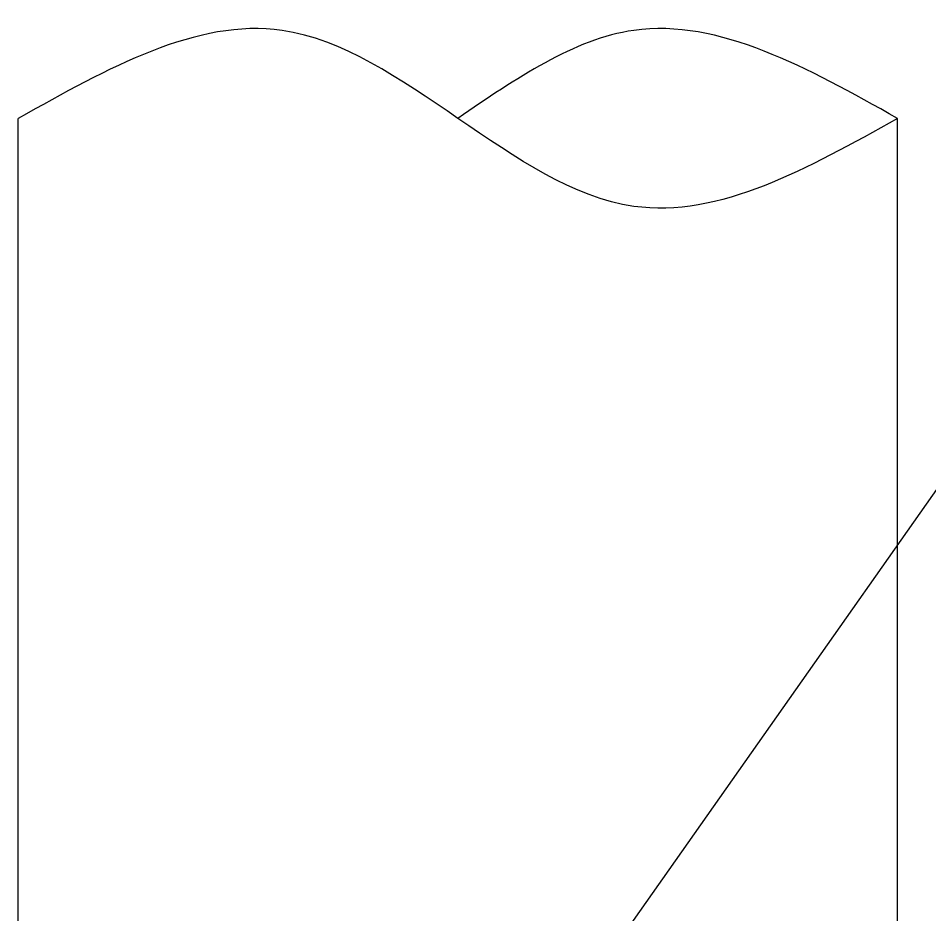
# Model space of a CAD drawing. Extents: x 4995099 to 5303443, y 4627657 to 4889583.
# Drawn here: x 5063235 to 5064951, y 4753051 to 4754738 of the extents above; entities that cross this region are included whole.
import ezdxf

# ---------------------------------------------------------------- set-up
doc = ezdxf.new("R2010")
doc.units = 0
doc.header["$LTSCALE"] = 1000
doc.header["$MEASUREMENT"] = 0
doc.layers.get('0').update_dxf_attribs({"color": 4, "linetype": 'CONTINUOUS'})

msp = doc.modelspace()

# ---------------------------------------------------------------- linework, layer by layer
at = {"linetype": 'Continuous'}
for p, q in [((5063235.4, 4752601), (5063235.4, 4754549.2)), ((5064890.6, 4752637.3), (5064890.6, 4754549.2))]:
    msp.add_line(p, q, dxfattribs=at)
msp.add_lwpolyline([(5064250.7, 4752837.1), (5065405.8, 4754477.7)])
msp.add_spline([(5064890.6, 4754549.2), (5064394, 4754383.7), (5063731.9, 4754714.7), (5063235.4, 4754549.2)], degree=3, dxfattribs=at)
msp.add_open_spline([(5064890.6, 4754549.2), (5064722.3, 4754643.4), (5064435, 4754804.2), (5064172, 4754623.9), (5064063, 4754549.2)], degree=3, knots=[0, 0, 0, 0, 3.604997, 6.154114, 6.154114, 6.154114, 6.154114], dxfattribs=at)

doc.saveas('drawing.dxf')
